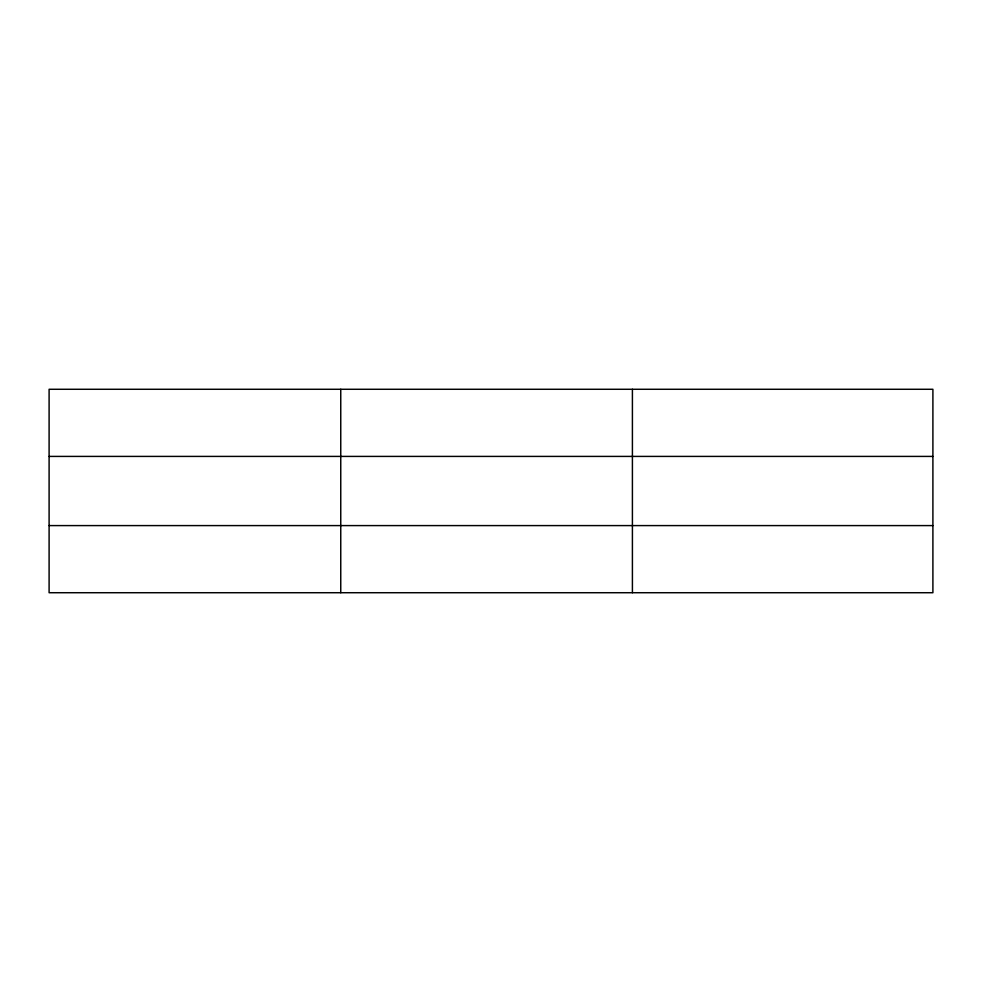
<?xml version="1.0" encoding="UTF-8"?>
<svg xmlns="http://www.w3.org/2000/svg" width="982" height="982" viewBox="0 0 982 982"><rect width="100%" height="100%" fill="white"/><g stroke="black" fill="none" stroke-linecap="round" stroke-linejoin="round"><path stroke-width="1.47" d="M340.754 592.723L340.754 389.277M632.408 592.723L632.408 389.277M932.9 525.591L932.9 592.723L49.1 592.723L49.1 389.277L932.9 389.277L932.9 525.591L49.1 525.591M49.1 456.409L932.9 456.409"/></g></svg>
